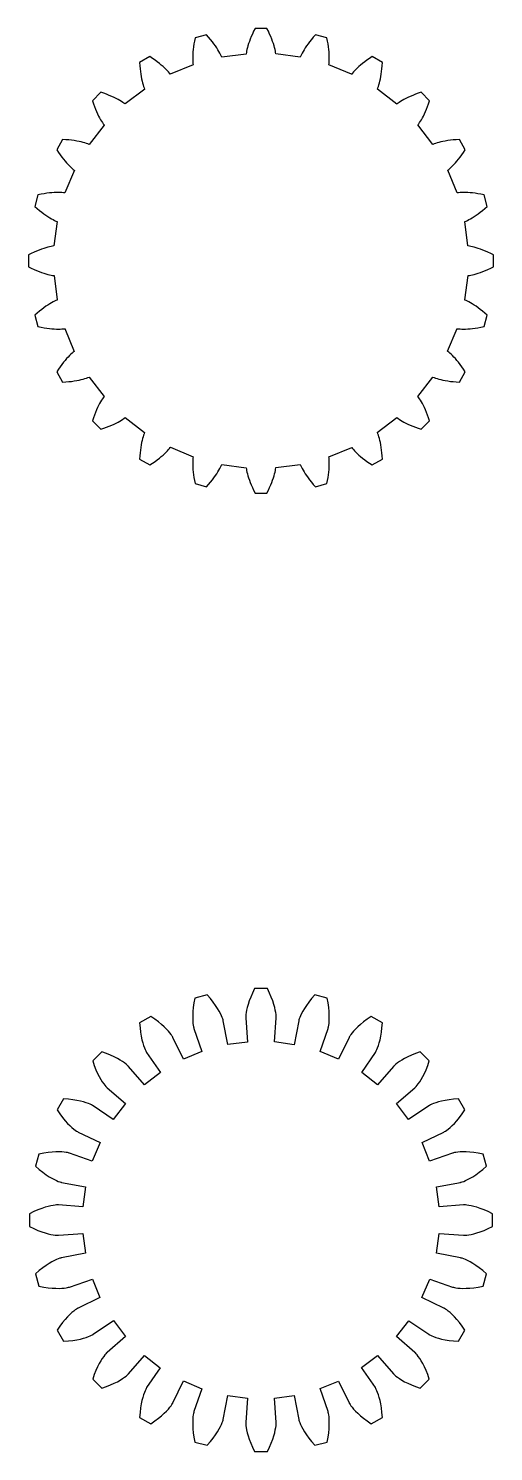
# Model space of a CAD drawing. Header units: metres. Extents: x -24 to 324, y -24 to 424.
# Drawn here: x 75.8 to 124.2, y 275.9 to 424.2 of the extents above; entities that cross this region are included whole.
import ezdxf

# ---------------------------------------------------------------- set-up
doc = ezdxf.new("R2010")
doc.units = ezdxf.units.M

msp = doc.modelspace()

# ---------------------------------------------------------------- linework, layer by layer
for p, q in [((93.068, 422.909), (93.012, 422.601)), ((93.1365, 423.233), (93.068, 422.909)), ((94.3276, 423.552), (93.1365, 423.233)), ((94.5487, 423.306), (94.3276, 423.552)), ((94.7514, 423.067), (94.5487, 423.306)), ((94.9363, 422.836), (94.7514, 423.067)), ((95.104, 422.613), (94.9363, 422.836)), ((98.7856, 422.865), (98.7074, 422.634)), ((98.8765, 423.11), (98.7856, 422.865)), ((98.9809, 423.368), (98.8765, 423.11)), ((99.0996, 423.639), (98.9809, 423.368)), ((99.2335, 423.923), (99.0996, 423.639)), ((99.3835, 424.218), (99.2335, 423.923)), ((100.617, 424.218), (99.3835, 424.218)), ((100.766, 423.923), (100.617, 424.218)), ((100.9, 423.639), (100.766, 423.923)), ((101.019, 423.368), (100.9, 423.639)), ((101.124, 423.11), (101.019, 423.368)), ((101.214, 422.865), (101.124, 423.11)), ((101.293, 422.634), (101.214, 422.865)), ((105.064, 422.836), (104.896, 422.613)), ((105.249, 423.067), (105.064, 422.836)), ((105.451, 423.306), (105.249, 423.067)), ((105.672, 423.552), (105.451, 423.306)), ((106.863, 423.233), (105.672, 423.552)), ((106.932, 422.909), (106.863, 423.233)), ((106.988, 422.601), (106.932, 422.909)), ((92.8932, 421.529), (92.885, 421.302)), ((92.9091, 421.772), (92.8932, 421.529)), ((92.9335, 422.032), (92.9091, 421.772)), ((92.9675, 422.308), (92.9335, 422.032)), ((93.012, 422.601), (92.9675, 422.308)), ((95.2551, 422.4), (95.104, 422.613)), ((95.3904, 422.198), (95.2551, 422.4)), ((95.5105, 422.006), (95.3904, 422.198)), ((95.6163, 421.826), (95.5105, 422.006)), ((95.7084, 421.658), (95.6163, 421.826)), ((95.7878, 421.503), (95.7084, 421.658)), ((95.8552, 421.362), (95.7878, 421.503)), ((95.9114, 421.235), (95.8552, 421.362)), ((98.4543, 421.555), (95.9116, 421.234)), ((98.4747, 421.707), (98.4533, 421.57)), ((98.4533, 421.57), (98.4543, 421.555)), ((98.5032, 421.861), (98.4747, 421.707)), ((98.5398, 422.031), (98.5032, 421.861)), ((98.5854, 422.217), (98.5398, 422.031)), ((98.641, 422.418), (98.5854, 422.217)), ((98.7074, 422.634), (98.641, 422.418)), ((101.359, 422.418), (101.293, 422.634)), ((101.415, 422.217), (101.359, 422.418)), ((101.46, 422.031), (101.415, 422.217)), ((101.497, 421.861), (101.46, 422.031)), ((101.525, 421.707), (101.497, 421.861)), ((101.547, 421.57), (101.525, 421.707)), ((101.547, 421.569), (101.547, 421.57)), ((104.086, 421.22), (101.547, 421.569)), ((104.145, 421.362), (104.089, 421.235)), ((104.212, 421.503), (104.145, 421.362)), ((104.292, 421.658), (104.212, 421.503)), ((104.384, 421.826), (104.292, 421.658)), ((104.489, 422.006), (104.384, 421.826)), ((104.61, 422.198), (104.489, 422.006)), ((104.745, 422.4), (104.61, 422.198)), ((104.896, 422.613), (104.745, 422.4)), ((107.033, 422.308), (106.988, 422.601)), ((107.067, 422.032), (107.033, 422.308)), ((107.091, 421.772), (107.067, 422.032)), ((107.107, 421.529), (107.091, 421.772)), ((107.115, 421.302), (107.107, 421.529)), ((88.4252, 421.281), (87.3573, 420.665)), ((87.3573, 420.665), (87.3749, 420.334)), ((87.3749, 420.334), (87.4006, 420.022)), ((87.4006, 420.022), (87.4333, 419.728)), ((88.7025, 421.101), (88.4252, 421.281)), ((88.9601, 420.922), (88.7025, 421.101)), ((89.1985, 420.747), (88.9601, 420.922)), ((89.4181, 420.576), (89.1985, 420.747)), ((89.6191, 420.409), (89.4181, 420.576)), ((89.8023, 420.248), (89.6191, 420.409)), ((89.9679, 420.094), (89.8023, 420.248)), ((90.1167, 419.948), (89.9679, 420.094)), ((90.2491, 419.809), (90.1167, 419.948)), ((92.9283, 420.42), (90.5551, 419.452)), ((92.885, 421.302), (92.8835, 421.094)), ((92.8835, 421.094), (92.8875, 420.902)), ((92.8875, 420.902), (92.8962, 420.729)), ((92.8962, 420.729), (92.9085, 420.573)), ((92.9085, 420.573), (92.9234, 420.434)), ((92.9234, 420.434), (92.9283, 420.42)), ((95.9116, 421.234), (95.9114, 421.235)), ((104.089, 421.235), (104.086, 421.22)), ((109.439, 419.44), (107.076, 420.434)), ((107.076, 420.434), (107.077, 420.434)), ((107.077, 420.434), (107.092, 420.573)), ((107.092, 420.573), (107.104, 420.729)), ((107.104, 420.729), (107.112, 420.902)), ((107.112, 420.902), (107.117, 421.094)), ((107.117, 421.094), (107.115, 421.302)), ((109.883, 419.948), (109.751, 419.809)), ((110.032, 420.094), (109.883, 419.948)), ((110.198, 420.248), (110.032, 420.094)), ((110.381, 420.409), (110.198, 420.248)), ((110.582, 420.576), (110.381, 420.409)), ((110.801, 420.747), (110.582, 420.576)), ((111.04, 420.922), (110.801, 420.747)), ((111.298, 421.101), (111.04, 420.922)), ((111.575, 421.281), (111.298, 421.101)), ((112.643, 420.665), (111.575, 421.281)), ((112.567, 419.728), (112.599, 420.022)), ((112.599, 420.022), (112.625, 420.334)), ((112.625, 420.334), (112.643, 420.665)), ((87.4333, 419.728), (87.472, 419.452)), ((87.472, 419.452), (87.5157, 419.195)), ((87.5157, 419.195), (87.5634, 418.956)), ((87.5634, 418.956), (87.614, 418.735)), ((87.614, 418.735), (87.6665, 418.533)), ((87.6665, 418.533), (87.7199, 418.349)), ((87.7199, 418.349), (87.7733, 418.184)), ((90.3658, 419.68), (90.2491, 419.809)), ((90.4675, 419.561), (90.3658, 419.68)), ((90.5547, 419.453), (90.4675, 419.561)), ((90.5551, 419.452), (90.5547, 419.453)), ((109.445, 419.453), (109.439, 419.44)), ((109.533, 419.561), (109.445, 419.453)), ((109.634, 419.68), (109.533, 419.561)), ((109.751, 419.809), (109.634, 419.68)), ((112.227, 418.184), (112.28, 418.349)), ((112.28, 418.349), (112.333, 418.533)), ((112.333, 418.533), (112.386, 418.735)), ((112.386, 418.735), (112.437, 418.956)), ((112.437, 418.956), (112.484, 419.195)), ((112.484, 419.195), (112.528, 419.452)), ((112.528, 419.452), (112.567, 419.728)), ((83.3116, 417.56), (82.4397, 416.688)), ((83.6261, 417.458), (83.3116, 417.56)), ((83.9212, 417.352), (83.6261, 417.458)), ((84.1969, 417.244), (83.9212, 417.352)), ((84.4533, 417.136), (84.1969, 417.244)), ((84.6906, 417.027), (84.4533, 417.136)), ((84.9091, 416.919), (84.6906, 417.027)), ((85.109, 416.813), (84.9091, 416.919)), ((87.8841, 417.894), (85.8422, 416.345)), ((87.7733, 418.184), (87.8255, 418.036)), ((87.8255, 418.036), (87.8757, 417.906)), ((87.8757, 417.906), (87.8841, 417.894)), ((112.124, 417.906), (112.174, 418.036)), ((114.148, 416.334), (112.124, 417.906)), ((112.124, 417.906), (112.124, 417.906)), ((112.174, 418.036), (112.227, 418.184)), ((115.091, 416.919), (114.891, 416.813)), ((115.309, 417.027), (115.091, 416.919)), ((115.547, 417.136), (115.309, 417.027)), ((115.803, 417.244), (115.547, 417.136)), ((116.079, 417.352), (115.803, 417.244)), ((116.374, 417.458), (116.079, 417.352)), ((116.688, 417.56), (116.374, 417.458)), ((117.56, 416.688), (116.688, 417.56)), ((82.4397, 416.688), (82.5422, 416.374)), ((82.5422, 416.374), (82.6478, 416.079)), ((82.6478, 416.079), (82.7556, 415.803)), ((82.7556, 415.803), (82.8644, 415.547)), ((82.8644, 415.547), (82.9732, 415.309)), ((85.2906, 416.71), (85.109, 416.813)), ((85.4543, 416.611), (85.2906, 416.71)), ((85.6004, 416.516), (85.4543, 416.611)), ((85.7294, 416.428), (85.6004, 416.516)), ((85.8417, 416.346), (85.7294, 416.428)), ((85.8422, 416.345), (85.8417, 416.346)), ((114.158, 416.346), (114.148, 416.334)), ((114.271, 416.428), (114.158, 416.346)), ((114.4, 416.516), (114.271, 416.428)), ((114.546, 416.611), (114.4, 416.516)), ((114.709, 416.71), (114.546, 416.611)), ((114.891, 416.813), (114.709, 416.71)), ((117.027, 415.309), (117.136, 415.547)), ((117.136, 415.547), (117.244, 415.803)), ((117.244, 415.803), (117.352, 416.079)), ((117.352, 416.079), (117.458, 416.374)), ((117.458, 416.374), (117.56, 416.688)), ((83.6657, 414.148), (82.0942, 412.124)), ((82.9732, 415.309), (83.0811, 415.091)), ((83.0811, 415.091), (83.187, 414.891)), ((83.187, 414.891), (83.2901, 414.709)), ((83.2901, 414.709), (83.3892, 414.546)), ((83.3892, 414.546), (83.4836, 414.4)), ((83.4836, 414.4), (83.5723, 414.271)), ((83.5723, 414.271), (83.6543, 414.158)), ((83.6543, 414.158), (83.6657, 414.148)), ((117.894, 412.116), (116.345, 414.158)), ((116.345, 414.158), (116.346, 414.158)), ((116.346, 414.158), (116.428, 414.271)), ((116.428, 414.271), (116.516, 414.4)), ((116.516, 414.4), (116.611, 414.546)), ((116.611, 414.546), (116.71, 414.709)), ((116.71, 414.709), (116.813, 414.891)), ((116.813, 414.891), (116.919, 415.091)), ((116.919, 415.091), (117.027, 415.309)), ((79.3353, 412.643), (78.7187, 411.575)), ((79.6656, 412.625), (79.3353, 412.643)), ((79.978, 412.599), (79.6656, 412.625)), ((80.2722, 412.567), (79.978, 412.599)), ((80.548, 412.528), (80.2722, 412.567)), ((80.8054, 412.484), (80.548, 412.528)), ((81.0444, 412.437), (80.8054, 412.484)), ((81.2649, 412.386), (81.0444, 412.437)), ((118.956, 412.437), (118.735, 412.386)), ((119.195, 412.484), (118.956, 412.437)), ((119.452, 412.528), (119.195, 412.484)), ((119.728, 412.567), (119.452, 412.528)), ((120.022, 412.599), (119.728, 412.567)), ((120.334, 412.625), (120.022, 412.599)), ((120.665, 412.643), (120.334, 412.625)), ((121.281, 411.575), (120.665, 412.643)), ((78.7187, 411.575), (78.8992, 411.298)), ((78.8992, 411.298), (79.0776, 411.04)), ((79.0776, 411.04), (79.253, 410.801)), ((81.467, 412.333), (81.2649, 412.386)), ((81.6507, 412.28), (81.467, 412.333)), ((81.8163, 412.227), (81.6507, 412.28)), ((81.9639, 412.174), (81.8163, 412.227)), ((82.0936, 412.124), (81.9639, 412.174)), ((82.0942, 412.124), (82.0936, 412.124)), ((117.906, 412.124), (117.894, 412.116)), ((118.036, 412.174), (117.906, 412.124)), ((118.184, 412.227), (118.036, 412.174)), ((118.349, 412.28), (118.184, 412.227)), ((118.533, 412.333), (118.349, 412.28)), ((118.735, 412.386), (118.533, 412.333)), ((120.747, 410.801), (120.922, 411.04)), ((120.922, 411.04), (121.101, 411.298)), ((121.101, 411.298), (121.281, 411.575)), ((79.253, 410.801), (79.4245, 410.582)), ((79.4245, 410.582), (79.591, 410.381)), ((80.5604, 409.439), (79.5665, 407.076)), ((79.591, 410.381), (79.7518, 410.198)), ((79.7518, 410.198), (79.9059, 410.032)), ((79.9059, 410.032), (80.0524, 409.883)), ((80.0524, 409.883), (80.1905, 409.751)), ((80.1905, 409.751), (80.3195, 409.634)), ((80.3195, 409.634), (80.4385, 409.533)), ((80.4385, 409.533), (80.5468, 409.445)), ((80.5468, 409.445), (80.5604, 409.439)), ((120.42, 407.072), (119.452, 409.445)), ((119.452, 409.445), (119.453, 409.445)), ((119.453, 409.445), (119.561, 409.533)), ((119.561, 409.533), (119.68, 409.634)), ((119.68, 409.634), (119.809, 409.751)), ((119.809, 409.751), (119.948, 409.883)), ((119.948, 409.883), (120.094, 410.032)), ((120.094, 410.032), (120.248, 410.198)), ((120.248, 410.198), (120.409, 410.381)), ((120.409, 410.381), (120.576, 410.582)), ((120.576, 410.582), (120.747, 410.801)), ((76.7672, 406.863), (76.4481, 405.672)), ((77.0909, 406.932), (76.7672, 406.863)), ((77.3993, 406.988), (77.0909, 406.932)), ((77.6919, 407.033), (77.3993, 406.988)), ((77.9683, 407.067), (77.6919, 407.033)), ((78.2283, 407.091), (77.9683, 407.067)), ((78.4715, 407.107), (78.2283, 407.091)), ((78.6975, 407.115), (78.4715, 407.107)), ((78.9063, 407.117), (78.6975, 407.115)), ((79.0977, 407.112), (78.9063, 407.117)), ((79.2714, 407.104), (79.0977, 407.112)), ((79.4274, 407.092), (79.2714, 407.104)), ((79.5657, 407.077), (79.4274, 407.092)), ((79.5665, 407.076), (79.5657, 407.077)), ((120.434, 407.077), (120.42, 407.072)), ((120.573, 407.092), (120.434, 407.077)), ((120.729, 407.104), (120.573, 407.092)), ((120.902, 407.112), (120.729, 407.104)), ((121.094, 407.117), (120.902, 407.112)), ((121.302, 407.115), (121.094, 407.117)), ((121.529, 407.107), (121.302, 407.115)), ((121.772, 407.091), (121.529, 407.107)), ((122.032, 407.067), (121.772, 407.091)), ((122.308, 407.033), (122.032, 407.067)), ((122.601, 406.988), (122.308, 407.033)), ((122.909, 406.932), (122.601, 406.988)), ((123.233, 406.863), (122.909, 406.932)), ((123.552, 405.672), (123.233, 406.863)), ((76.4481, 405.672), (76.6942, 405.451)), ((76.6942, 405.451), (76.9332, 405.249)), ((76.9332, 405.249), (77.1643, 405.064)), ((77.1643, 405.064), (77.3867, 404.896)), ((122.613, 404.896), (122.836, 405.064)), ((122.836, 405.064), (123.067, 405.249)), ((123.067, 405.249), (123.306, 405.451)), ((123.306, 405.451), (123.552, 405.672)), ((77.3867, 404.896), (77.5997, 404.745)), ((77.5997, 404.745), (77.8024, 404.61)), ((77.8024, 404.61), (77.994, 404.49)), ((77.994, 404.49), (78.1741, 404.384)), ((78.1741, 404.384), (78.3418, 404.292)), ((78.3418, 404.292), (78.4966, 404.212)), ((78.7798, 404.086), (78.4312, 401.547)), ((78.4966, 404.212), (78.6379, 404.145)), ((78.6379, 404.145), (78.765, 404.089)), ((78.765, 404.089), (78.7798, 404.086)), ((121.234, 404.088), (121.235, 404.089)), ((121.555, 401.546), (121.234, 404.088)), ((121.235, 404.089), (121.362, 404.145)), ((121.362, 404.145), (121.503, 404.212)), ((121.503, 404.212), (121.658, 404.292)), ((121.658, 404.292), (121.826, 404.384)), ((121.826, 404.384), (122.006, 404.49)), ((122.006, 404.49), (122.198, 404.61)), ((122.198, 404.61), (122.4, 404.745)), ((122.4, 404.745), (122.613, 404.896)), ((76.0774, 400.766), (75.7825, 400.617)), ((75.7825, 400.617), (75.7825, 399.383)), ((76.3607, 400.9), (76.0774, 400.766)), ((76.6318, 401.019), (76.3607, 400.9)), ((76.8901, 401.124), (76.6318, 401.019)), ((77.1349, 401.214), (76.8901, 401.124)), ((77.3656, 401.293), (77.1349, 401.214)), ((77.5819, 401.359), (77.3656, 401.293)), ((77.7832, 401.415), (77.5819, 401.359)), ((77.969, 401.46), (77.7832, 401.415)), ((78.1391, 401.497), (77.969, 401.46)), ((78.293, 401.525), (78.1391, 401.497)), ((78.4304, 401.547), (78.293, 401.525)), ((78.4312, 401.547), (78.4304, 401.547)), ((121.57, 401.547), (121.555, 401.546)), ((121.707, 401.525), (121.57, 401.547)), ((121.861, 401.497), (121.707, 401.525)), ((122.031, 401.46), (121.861, 401.497)), ((122.217, 401.415), (122.031, 401.46)), ((122.418, 401.359), (122.217, 401.415)), ((122.634, 401.293), (122.418, 401.359)), ((122.865, 401.214), (122.634, 401.293)), ((123.11, 401.124), (122.865, 401.214)), ((123.368, 401.019), (123.11, 401.124)), ((123.639, 400.9), (123.368, 401.019)), ((123.923, 400.766), (123.639, 400.9)), ((124.218, 400.617), (123.923, 400.766)), ((124.218, 399.383), (124.218, 400.617)), ((75.7825, 399.383), (76.0774, 399.234)), ((76.0774, 399.234), (76.3607, 399.1)), ((76.3607, 399.1), (76.6318, 398.981)), ((123.368, 398.981), (123.639, 399.1)), ((123.639, 399.1), (123.923, 399.234)), ((123.923, 399.234), (124.218, 399.383)), ((76.6318, 398.981), (76.8901, 398.876)), ((76.8901, 398.876), (77.1349, 398.786)), ((77.1349, 398.786), (77.3656, 398.707)), ((77.3656, 398.707), (77.5819, 398.641)), ((77.5819, 398.641), (77.7832, 398.585)), ((77.7832, 398.585), (77.969, 398.54)), ((77.969, 398.54), (78.1391, 398.503)), ((78.1391, 398.503), (78.293, 398.475)), ((78.293, 398.475), (78.4304, 398.453)), ((78.4304, 398.453), (78.4454, 398.454)), ((78.4454, 398.454), (78.7658, 395.912)), ((121.22, 395.914), (121.569, 398.453)), ((121.569, 398.453), (121.57, 398.453)), ((121.57, 398.453), (121.707, 398.475)), ((121.707, 398.475), (121.861, 398.503)), ((121.861, 398.503), (122.031, 398.54)), ((122.031, 398.54), (122.217, 398.585)), ((122.217, 398.585), (122.418, 398.641)), ((122.418, 398.641), (122.634, 398.707)), ((122.634, 398.707), (122.865, 398.786)), ((122.865, 398.786), (123.11, 398.876)), ((123.11, 398.876), (123.368, 398.981)), ((76.9332, 394.751), (76.6942, 394.549)), ((77.1643, 394.936), (76.9332, 394.751)), ((77.3867, 395.104), (77.1643, 394.936)), ((77.5997, 395.255), (77.3867, 395.104)), ((77.8024, 395.39), (77.5997, 395.255)), ((77.994, 395.51), (77.8024, 395.39)), ((78.1741, 395.616), (77.994, 395.51)), ((78.3418, 395.708), (78.1741, 395.616)), ((78.4966, 395.788), (78.3418, 395.708)), ((78.6379, 395.855), (78.4966, 395.788)), ((78.765, 395.911), (78.6379, 395.855)), ((78.7658, 395.912), (78.765, 395.911)), ((121.235, 395.911), (121.22, 395.914)), ((121.362, 395.855), (121.235, 395.911)), ((121.503, 395.788), (121.362, 395.855)), ((121.658, 395.708), (121.503, 395.788)), ((121.826, 395.616), (121.658, 395.708)), ((122.006, 395.51), (121.826, 395.616)), ((122.198, 395.39), (122.006, 395.51)), ((122.4, 395.255), (122.198, 395.39)), ((122.613, 395.104), (122.4, 395.255)), ((122.836, 394.936), (122.613, 395.104)), ((123.067, 394.751), (122.836, 394.936)), ((123.306, 394.549), (123.067, 394.751)), ((76.6942, 394.549), (76.4481, 394.328)), ((76.4481, 394.328), (76.7672, 393.137)), ((76.7672, 393.137), (77.0909, 393.068)), ((122.909, 393.068), (123.233, 393.137)), ((123.233, 393.137), (123.552, 394.328)), ((123.552, 394.328), (123.306, 394.549)), ((77.0909, 393.068), (77.3993, 393.012)), ((77.3993, 393.012), (77.6919, 392.967)), ((77.6919, 392.967), (77.9683, 392.933)), ((77.9683, 392.933), (78.2283, 392.909)), ((78.2283, 392.909), (78.4715, 392.893)), ((78.4715, 392.893), (78.6975, 392.885)), ((78.6975, 392.885), (78.9063, 392.883)), ((78.9063, 392.883), (79.0977, 392.888)), ((79.0977, 392.888), (79.2714, 392.896)), ((79.2714, 392.896), (79.4274, 392.908)), ((79.4274, 392.908), (79.5657, 392.923)), ((79.5657, 392.923), (79.5799, 392.928)), ((79.5799, 392.928), (80.5475, 390.555)), ((119.44, 390.561), (120.434, 392.924)), ((120.434, 392.924), (120.434, 392.923)), ((120.434, 392.923), (120.573, 392.908)), ((120.573, 392.908), (120.729, 392.896)), ((120.729, 392.896), (120.902, 392.888)), ((120.902, 392.888), (121.094, 392.883)), ((121.094, 392.883), (121.302, 392.885)), ((121.302, 392.885), (121.529, 392.893)), ((121.529, 392.893), (121.772, 392.909)), ((121.772, 392.909), (122.032, 392.933)), ((122.032, 392.933), (122.308, 392.967)), ((122.308, 392.967), (122.601, 393.012)), ((122.601, 393.012), (122.909, 393.068)), ((80.1905, 390.249), (80.0524, 390.117)), ((80.3195, 390.366), (80.1905, 390.249)), ((80.4385, 390.467), (80.3195, 390.366)), ((80.5468, 390.555), (80.4385, 390.467)), ((80.5475, 390.555), (80.5468, 390.555)), ((119.453, 390.555), (119.44, 390.561)), ((119.561, 390.467), (119.453, 390.555)), ((119.68, 390.366), (119.561, 390.467)), ((119.809, 390.249), (119.68, 390.366)), ((119.948, 390.117), (119.809, 390.249)), ((78.8992, 388.702), (78.7187, 388.425)), ((79.0776, 388.96), (78.8992, 388.702)), ((79.253, 389.199), (79.0776, 388.96)), ((79.4245, 389.418), (79.253, 389.199)), ((79.591, 389.619), (79.4245, 389.418)), ((79.7518, 389.802), (79.591, 389.619)), ((79.9059, 389.968), (79.7518, 389.802)), ((80.0524, 390.117), (79.9059, 389.968)), ((120.094, 389.968), (119.948, 390.117)), ((120.248, 389.802), (120.094, 389.968)), ((120.409, 389.619), (120.248, 389.802)), ((120.576, 389.418), (120.409, 389.619)), ((120.747, 389.199), (120.576, 389.418)), ((120.922, 388.96), (120.747, 389.199)), ((121.101, 388.702), (120.922, 388.96)), ((121.281, 388.425), (121.101, 388.702)), ((78.7187, 388.425), (79.3353, 387.357)), ((79.3353, 387.357), (79.6656, 387.375)), ((79.6656, 387.375), (79.978, 387.401)), ((79.978, 387.401), (80.2722, 387.433)), ((80.2722, 387.433), (80.548, 387.472)), ((80.548, 387.472), (80.8054, 387.516)), ((80.8054, 387.516), (81.0444, 387.563)), ((81.0444, 387.563), (81.2649, 387.614)), ((81.2649, 387.614), (81.467, 387.667)), ((81.467, 387.667), (81.6507, 387.72)), ((81.6507, 387.72), (81.8163, 387.773)), ((81.8163, 387.773), (81.9639, 387.826)), ((81.9639, 387.826), (82.0936, 387.876)), ((82.0936, 387.876), (82.106, 387.884)), ((82.106, 387.884), (83.6549, 385.842)), ((116.334, 385.852), (117.906, 387.876)), ((117.906, 387.876), (117.906, 387.876)), ((117.906, 387.876), (118.036, 387.826)), ((118.036, 387.826), (118.184, 387.773)), ((118.184, 387.773), (118.349, 387.72)), ((118.349, 387.72), (118.533, 387.667)), ((118.533, 387.667), (118.735, 387.614)), ((118.735, 387.614), (118.956, 387.563)), ((118.956, 387.563), (119.195, 387.516)), ((119.195, 387.516), (119.452, 387.472)), ((119.452, 387.472), (119.728, 387.433)), ((119.728, 387.433), (120.022, 387.401)), ((120.022, 387.401), (120.334, 387.375)), ((120.334, 387.375), (120.665, 387.357)), ((120.665, 387.357), (121.281, 388.425)), ((83.5723, 385.729), (83.4836, 385.6)), ((83.6543, 385.842), (83.5723, 385.729)), ((83.6549, 385.842), (83.6543, 385.842)), ((116.346, 385.842), (116.334, 385.852)), ((116.428, 385.729), (116.346, 385.842)), ((116.516, 385.6), (116.428, 385.729)), ((82.8644, 384.453), (82.7556, 384.197)), ((82.9732, 384.691), (82.8644, 384.453)), ((83.0811, 384.909), (82.9732, 384.691)), ((83.187, 385.109), (83.0811, 384.909)), ((83.2901, 385.291), (83.187, 385.109)), ((83.3892, 385.454), (83.2901, 385.291)), ((83.4836, 385.6), (83.3892, 385.454)), ((116.611, 385.454), (116.516, 385.6)), ((116.71, 385.291), (116.611, 385.454)), ((116.813, 385.109), (116.71, 385.291)), ((116.919, 384.909), (116.813, 385.109)), ((117.027, 384.691), (116.919, 384.909)), ((117.136, 384.453), (117.027, 384.691)), ((117.244, 384.197), (117.136, 384.453)), ((82.5422, 383.626), (82.4397, 383.312)), ((82.4397, 383.312), (83.3116, 382.44)), ((82.6478, 383.921), (82.5422, 383.626)), ((82.7556, 384.197), (82.6478, 383.921)), ((83.9212, 382.648), (84.1969, 382.756)), ((84.1969, 382.756), (84.4533, 382.864)), ((84.4533, 382.864), (84.6906, 382.973)), ((84.6906, 382.973), (84.9091, 383.081)), ((84.9091, 383.081), (85.109, 383.187)), ((85.109, 383.187), (85.2906, 383.29)), ((85.2906, 383.29), (85.4543, 383.389)), ((85.4543, 383.389), (85.6004, 383.484)), ((85.6004, 383.484), (85.7294, 383.572)), ((85.7294, 383.572), (85.8417, 383.654)), ((85.8417, 383.654), (85.8516, 383.666)), ((85.8516, 383.666), (87.8761, 382.094)), ((112.116, 382.106), (114.158, 383.655)), ((114.158, 383.655), (114.158, 383.654)), ((114.158, 383.654), (114.271, 383.572)), ((114.271, 383.572), (114.4, 383.484)), ((114.4, 383.484), (114.546, 383.389)), ((114.546, 383.389), (114.709, 383.29)), ((114.709, 383.29), (114.891, 383.187)), ((114.891, 383.187), (115.091, 383.081)), ((115.091, 383.081), (115.309, 382.973)), ((115.309, 382.973), (115.547, 382.864)), ((115.547, 382.864), (115.803, 382.756)), ((115.803, 382.756), (116.079, 382.648)), ((116.688, 382.44), (117.56, 383.312)), ((117.352, 383.921), (117.244, 384.197)), ((117.458, 383.626), (117.352, 383.921)), ((117.56, 383.312), (117.458, 383.626)), ((83.3116, 382.44), (83.6261, 382.542)), ((83.6261, 382.542), (83.9212, 382.648)), ((87.614, 381.265), (87.5634, 381.044)), ((87.6665, 381.467), (87.614, 381.265)), ((87.7199, 381.651), (87.6665, 381.467)), ((87.7733, 381.816), (87.7199, 381.651)), ((87.8255, 381.964), (87.7733, 381.816)), ((87.8757, 382.094), (87.8255, 381.964)), ((87.8761, 382.094), (87.8757, 382.094)), ((112.124, 382.094), (112.116, 382.106)), ((112.174, 381.964), (112.124, 382.094)), ((112.227, 381.816), (112.174, 381.964)), ((112.28, 381.651), (112.227, 381.816)), ((112.333, 381.467), (112.28, 381.651)), ((112.386, 381.265), (112.333, 381.467)), ((112.437, 381.044), (112.386, 381.265)), ((116.079, 382.648), (116.374, 382.542)), ((116.374, 382.542), (116.688, 382.44)), ((87.4006, 379.978), (87.3749, 379.666)), ((87.4333, 380.272), (87.4006, 379.978)), ((87.472, 380.548), (87.4333, 380.272)), ((87.5157, 380.805), (87.472, 380.548)), ((87.5634, 381.044), (87.5157, 380.805)), ((89.8023, 379.752), (89.9679, 379.906)), ((89.9679, 379.906), (90.1167, 380.052)), ((90.1167, 380.052), (90.2491, 380.191)), ((90.2491, 380.191), (90.3658, 380.32)), ((90.3658, 380.32), (90.4675, 380.439)), ((90.4675, 380.439), (90.5547, 380.547)), ((90.5547, 380.547), (90.5613, 380.56)), ((90.5613, 380.56), (92.9236, 379.566)), ((107.072, 379.58), (109.445, 380.548)), ((109.445, 380.548), (109.445, 380.547)), ((109.445, 380.547), (109.533, 380.439)), ((109.533, 380.439), (109.634, 380.32)), ((109.634, 380.32), (109.751, 380.191)), ((109.751, 380.191), (109.883, 380.052)), ((109.883, 380.052), (110.032, 379.906)), ((110.032, 379.906), (110.198, 379.752)), ((112.484, 380.805), (112.437, 381.044)), ((112.528, 380.548), (112.484, 380.805)), ((112.567, 380.272), (112.528, 380.548)), ((112.599, 379.978), (112.567, 380.272)), ((112.625, 379.666), (112.599, 379.978)), ((87.3749, 379.666), (87.3573, 379.335)), ((87.3573, 379.335), (88.4252, 378.719)), ((88.4252, 378.719), (88.7025, 378.899)), ((88.7025, 378.899), (88.9601, 379.078)), ((88.9601, 379.078), (89.1985, 379.253)), ((89.1985, 379.253), (89.4181, 379.424)), ((89.4181, 379.424), (89.6191, 379.591)), ((89.6191, 379.591), (89.8023, 379.752)), ((92.8875, 379.098), (92.8835, 378.906)), ((92.8835, 378.906), (92.885, 378.698)), ((92.885, 378.698), (92.8932, 378.471)), ((92.8962, 379.271), (92.8875, 379.098)), ((92.8932, 378.471), (92.9091, 378.228)), ((92.9085, 379.427), (92.8962, 379.271)), ((92.9234, 379.566), (92.9085, 379.427)), ((92.9236, 379.566), (92.9234, 379.566)), ((95.6163, 378.174), (95.7084, 378.342)), ((95.7084, 378.342), (95.7878, 378.497)), ((95.7878, 378.497), (95.8552, 378.638)), ((95.8552, 378.638), (95.9114, 378.765)), ((95.9114, 378.765), (95.9143, 378.78)), ((95.9143, 378.78), (98.4533, 378.431)), ((98.4533, 378.431), (98.4533, 378.43)), ((98.4533, 378.43), (98.4747, 378.293)), ((98.4747, 378.293), (98.5032, 378.139)), ((101.497, 378.139), (101.525, 378.293)), ((101.525, 378.293), (101.547, 378.43)), ((101.546, 378.445), (104.088, 378.766)), ((101.547, 378.43), (101.546, 378.445)), ((104.088, 378.766), (104.089, 378.765)), ((104.089, 378.765), (104.145, 378.638)), ((104.145, 378.638), (104.212, 378.497)), ((104.212, 378.497), (104.292, 378.342)), ((104.292, 378.342), (104.384, 378.174)), ((107.077, 379.566), (107.072, 379.58)), ((107.092, 379.427), (107.077, 379.566)), ((107.091, 378.228), (107.107, 378.471)), ((107.104, 379.271), (107.092, 379.427)), ((107.112, 379.098), (107.104, 379.271)), ((107.107, 378.471), (107.115, 378.698)), ((107.117, 378.906), (107.112, 379.098)), ((107.115, 378.698), (107.117, 378.906)), ((110.198, 379.752), (110.381, 379.591)), ((110.381, 379.591), (110.582, 379.424)), ((110.582, 379.424), (110.801, 379.253)), ((110.801, 379.253), (111.04, 379.078)), ((111.04, 379.078), (111.298, 378.899)), ((111.298, 378.899), (111.575, 378.719)), ((111.575, 378.719), (112.643, 379.335)), ((112.643, 379.335), (112.625, 379.666)), ((92.9091, 378.228), (92.9335, 377.968)), ((92.9335, 377.968), (92.9675, 377.692)), ((92.9675, 377.692), (93.012, 377.399)), ((93.012, 377.399), (93.068, 377.091)), ((93.068, 377.091), (93.1365, 376.767)), ((94.5487, 376.694), (94.7514, 376.933)), ((94.7514, 376.933), (94.9363, 377.164)), ((94.9363, 377.164), (95.104, 377.387)), ((95.104, 377.387), (95.2551, 377.6)), ((95.2551, 377.6), (95.3904, 377.802)), ((95.3904, 377.802), (95.5105, 377.994)), ((95.5105, 377.994), (95.6163, 378.174)), ((98.5032, 378.139), (98.5398, 377.969)), ((98.5398, 377.969), (98.5854, 377.783)), ((98.5854, 377.783), (98.641, 377.582)), ((98.641, 377.582), (98.7074, 377.366)), ((98.7074, 377.366), (98.7856, 377.135)), ((98.7856, 377.135), (98.8765, 376.89)), ((98.8765, 376.89), (98.9809, 376.632)), ((101.019, 376.632), (101.124, 376.89)), ((101.124, 376.89), (101.214, 377.135)), ((101.214, 377.135), (101.293, 377.366)), ((101.293, 377.366), (101.359, 377.582)), ((101.359, 377.582), (101.415, 377.783)), ((101.415, 377.783), (101.46, 377.969)), ((101.46, 377.969), (101.497, 378.139)), ((104.384, 378.174), (104.489, 377.994)), ((104.489, 377.994), (104.61, 377.802)), ((104.61, 377.802), (104.745, 377.6)), ((104.745, 377.6), (104.896, 377.387)), ((104.896, 377.387), (105.064, 377.164)), ((105.064, 377.164), (105.249, 376.933)), ((105.249, 376.933), (105.451, 376.694)), ((106.863, 376.767), (106.932, 377.091)), ((106.932, 377.091), (106.988, 377.399)), ((106.988, 377.399), (107.033, 377.692)), ((107.033, 377.692), (107.067, 377.968)), ((107.067, 377.968), (107.091, 378.228)), ((93.1365, 376.767), (94.3276, 376.448)), ((94.3276, 376.448), (94.5487, 376.694)), ((98.9809, 376.632), (99.0996, 376.361)), ((99.0996, 376.361), (99.2335, 376.077)), ((99.2335, 376.077), (99.3835, 375.782)), ((99.3835, 375.782), (100.617, 375.782)), ((100.617, 375.782), (100.766, 376.077)), ((100.766, 376.077), (100.9, 376.361)), ((100.9, 376.361), (101.019, 376.632)), ((105.451, 376.694), (105.672, 376.448)), ((105.672, 376.448), (106.863, 376.767)), ((94.3957, 323.478), (93.1147, 323.134)), ((94.7315, 323.091), (94.3957, 323.478)), ((99.1126, 323.668), (98.9274, 323.239)), ((99.3369, 324.128), (99.1126, 323.668)), ((100.663, 324.128), (99.3369, 324.128)), ((100.887, 323.668), (100.663, 324.128)), ((101.073, 323.239), (100.887, 323.668)), ((105.604, 323.478), (105.269, 323.091)), ((106.885, 323.134), (105.604, 323.478)), ((92.9494, 322.169), (92.9072, 321.748)), ((93.0172, 322.632), (92.9494, 322.169)), ((93.1147, 323.134), (93.0172, 322.632)), ((95.0215, 322.724), (94.7315, 323.091)), ((95.2684, 322.381), (95.0215, 322.724)), ((95.4751, 322.064), (95.2684, 322.381)), ((95.6444, 321.776), (95.4751, 322.064)), ((98.5712, 322.161), (98.5069, 321.879)), ((98.6602, 322.483), (98.5712, 322.161)), ((98.7777, 322.843), (98.6602, 322.483)), ((98.9274, 323.239), (98.7777, 322.843)), ((101.222, 322.843), (101.073, 323.239)), ((101.34, 322.483), (101.222, 322.843)), ((101.429, 322.161), (101.34, 322.483)), ((101.493, 321.879), (101.429, 322.161)), ((104.525, 322.064), (104.356, 321.776)), ((104.732, 322.381), (104.525, 322.064)), ((104.979, 322.724), (104.732, 322.381)), ((105.269, 323.091), (104.979, 322.724)), ((106.983, 322.632), (106.885, 323.134)), ((107.051, 322.169), (106.983, 322.632)), ((107.093, 321.748), (107.051, 322.169)), ((88.5102, 321.227), (87.3617, 320.564)), ((87.3617, 320.564), (87.3976, 320.053)), ((88.9346, 320.941), (88.5102, 321.227)), ((89.3096, 320.661), (88.9346, 320.941)), ((89.6371, 320.394), (89.3096, 320.661)), ((92.8868, 321.37), (92.8841, 321.036)), ((92.8841, 321.036), (92.895, 320.747)), ((92.9072, 321.748), (92.8868, 321.37)), ((92.895, 320.747), (92.9155, 320.503)), ((92.9155, 320.503), (92.9413, 320.304)), ((95.7796, 321.52), (95.6444, 321.776)), ((95.8839, 321.298), (95.7796, 321.52)), ((95.9609, 321.113), (95.8839, 321.298)), ((96.0141, 320.967), (95.9609, 321.113)), ((96.0474, 320.861), (96.0141, 320.967)), ((96.0644, 320.796), (96.0474, 320.861)), ((96.0692, 320.774), (96.0644, 320.796)), ((96.5382, 318.296), (96.0692, 320.774)), ((98.4234, 321.284), (98.4188, 321.173)), ((98.4188, 321.173), (98.419, 321.106)), ((98.419, 321.106), (98.42, 321.084)), ((98.42, 321.084), (98.6094, 318.557)), ((98.4369, 321.439), (98.4234, 321.284)), ((98.4634, 321.638), (98.4369, 321.439)), ((98.5069, 321.879), (98.4634, 321.638)), ((101.391, 318.568), (101.58, 321.084)), ((101.537, 321.638), (101.493, 321.879)), ((101.563, 321.439), (101.537, 321.638)), ((101.577, 321.284), (101.563, 321.439)), ((101.581, 321.173), (101.577, 321.284)), ((101.58, 321.084), (101.581, 321.106)), ((101.581, 321.106), (101.581, 321.173)), ((103.931, 320.774), (103.46, 318.284)), ((103.936, 320.796), (103.931, 320.774)), ((103.953, 320.861), (103.936, 320.796)), ((103.986, 320.967), (103.953, 320.861)), ((104.039, 321.113), (103.986, 320.967)), ((104.116, 321.298), (104.039, 321.113)), ((104.22, 321.52), (104.116, 321.298)), ((104.356, 321.776), (104.22, 321.52)), ((107.059, 320.304), (107.085, 320.503)), ((107.085, 320.503), (107.105, 320.747)), ((107.113, 321.37), (107.093, 321.748)), ((107.105, 320.747), (107.116, 321.036)), ((107.116, 321.036), (107.113, 321.37)), ((110.69, 320.661), (110.363, 320.394)), ((111.065, 320.941), (110.69, 320.661)), ((111.49, 321.227), (111.065, 320.941)), ((112.638, 320.564), (111.49, 321.227)), ((112.602, 320.053), (112.638, 320.564)), ((87.3976, 320.053), (87.4518, 319.589)), ((87.4518, 319.589), (87.5201, 319.171)), ((87.5201, 319.171), (87.5982, 318.801)), ((89.9187, 320.141), (89.6371, 320.394)), ((90.1568, 319.907), (89.9187, 320.141)), ((90.3536, 319.694), (90.1568, 319.907)), ((90.5117, 319.507), (90.3536, 319.694)), ((90.6339, 319.349), (90.5117, 319.507)), ((90.7233, 319.221), (90.6339, 319.349)), ((90.7829, 319.127), (90.7233, 319.221)), ((90.8161, 319.069), (90.7829, 319.127)), ((90.8263, 319.049), (90.8161, 319.069)), ((91.9208, 316.776), (90.8263, 319.049)), ((92.9413, 320.304), (92.9684, 320.151)), ((92.9684, 320.151), (92.9927, 320.042)), ((92.9927, 320.042), (93.0102, 319.978)), ((93.0102, 319.978), (93.0169, 319.957)), ((93.0169, 319.957), (93.8539, 317.565)), ((106.15, 317.576), (106.983, 319.957)), ((106.983, 319.957), (106.99, 319.978)), ((106.99, 319.978), (107.007, 320.042)), ((107.007, 320.042), (107.032, 320.151)), ((107.032, 320.151), (107.059, 320.304)), ((109.174, 319.049), (108.074, 316.766)), ((109.184, 319.069), (109.174, 319.049)), ((109.217, 319.127), (109.184, 319.069)), ((109.277, 319.221), (109.217, 319.127)), ((109.366, 319.349), (109.277, 319.221)), ((109.488, 319.507), (109.366, 319.349)), ((109.646, 319.694), (109.488, 319.507)), ((109.843, 319.907), (109.646, 319.694)), ((110.081, 320.141), (109.843, 319.907)), ((110.363, 320.394), (110.081, 320.141)), ((112.402, 318.801), (112.48, 319.171)), ((112.48, 319.171), (112.548, 319.589)), ((112.548, 319.589), (112.602, 320.053)), ((83.4077, 317.53), (82.4699, 316.592)), ((83.8918, 317.363), (83.4077, 317.53)), ((87.5982, 318.801), (87.682, 318.478)), ((87.682, 318.478), (87.7674, 318.201)), ((87.7674, 318.201), (87.8503, 317.971)), ((87.8503, 317.971), (87.9266, 317.786)), ((87.9266, 317.786), (87.9925, 317.644)), ((87.9925, 317.644), (88.0441, 317.546)), ((88.0441, 317.546), (88.0777, 317.488)), ((88.0777, 317.488), (88.0897, 317.469)), ((88.0897, 317.469), (89.5173, 315.375)), ((93.8539, 317.565), (91.9208, 316.776)), ((98.6094, 318.557), (96.5382, 318.296)), ((103.46, 318.284), (101.391, 318.568)), ((108.074, 316.766), (106.15, 317.576)), ((110.489, 315.385), (111.91, 317.469)), ((111.91, 317.469), (111.922, 317.488)), ((111.922, 317.488), (111.956, 317.546)), ((111.956, 317.546), (112.007, 317.644)), ((112.007, 317.644), (112.073, 317.786)), ((112.073, 317.786), (112.15, 317.971)), ((112.15, 317.971), (112.233, 318.201)), ((112.233, 318.201), (112.318, 318.478)), ((112.318, 318.478), (112.402, 318.801)), ((116.592, 317.53), (116.108, 317.363)), ((117.53, 316.592), (116.592, 317.53)), ((82.4699, 316.592), (82.6369, 316.108)), ((82.6369, 316.108), (82.8094, 315.674)), ((84.3263, 317.191), (83.8918, 317.363)), ((84.7119, 317.017), (84.3263, 317.191)), ((85.0494, 316.845), (84.7119, 317.017)), ((85.34, 316.681), (85.0494, 316.845)), ((85.585, 316.527), (85.34, 316.681)), ((85.7861, 316.387), (85.585, 316.527)), ((85.9453, 316.265), (85.7861, 316.387)), ((86.0646, 316.165), (85.9453, 316.265)), ((86.1465, 316.09), (86.0646, 316.165)), ((86.1936, 316.042), (86.1465, 316.09)), ((86.2086, 316.026), (86.1936, 316.042)), ((87.8541, 314.114), (86.2086, 316.026)), ((113.791, 316.026), (112.138, 314.105)), ((113.806, 316.042), (113.791, 316.026)), ((113.853, 316.09), (113.806, 316.042)), ((113.935, 316.165), (113.853, 316.09)), ((114.055, 316.265), (113.935, 316.165)), ((114.214, 316.387), (114.055, 316.265)), ((114.415, 316.527), (114.214, 316.387)), ((114.66, 316.681), (114.415, 316.527)), ((114.951, 316.845), (114.66, 316.681)), ((115.288, 317.017), (114.951, 316.845)), ((115.674, 317.191), (115.288, 317.017)), ((116.108, 317.363), (115.674, 317.191)), ((117.191, 315.674), (117.363, 316.108)), ((117.363, 316.108), (117.53, 316.592)), ((82.8094, 315.674), (82.9834, 315.288)), ((82.9834, 315.288), (83.1547, 314.951)), ((83.1547, 314.951), (83.3193, 314.66)), ((83.3193, 314.66), (83.4733, 314.415)), ((89.5173, 315.375), (87.8541, 314.114)), ((112.138, 314.105), (110.489, 315.385)), ((116.527, 314.415), (116.681, 314.66)), ((116.681, 314.66), (116.845, 314.951)), ((116.845, 314.951), (117.017, 315.288)), ((117.017, 315.288), (117.191, 315.674)), ((83.4733, 314.415), (83.6131, 314.214)), ((83.6131, 314.214), (83.7348, 314.055)), ((83.7348, 314.055), (83.835, 313.935)), ((83.835, 313.935), (83.9104, 313.853)), ((83.9104, 313.853), (83.9577, 313.806)), ((83.9577, 313.806), (83.9742, 313.791)), ((83.9742, 313.791), (85.895, 312.138)), ((114.114, 312.146), (116.026, 313.791)), ((116.026, 313.791), (116.042, 313.806)), ((116.042, 313.806), (116.09, 313.853)), ((116.09, 313.853), (116.165, 313.935)), ((116.165, 313.935), (116.265, 314.055)), ((116.265, 314.055), (116.387, 314.214)), ((116.387, 314.214), (116.527, 314.415)), ((79.436, 312.638), (78.7729, 311.49)), ((79.9468, 312.602), (79.436, 312.638)), ((80.4111, 312.548), (79.9468, 312.602)), ((80.8286, 312.48), (80.4111, 312.548)), ((81.1989, 312.402), (80.8286, 312.48)), ((81.5222, 312.318), (81.1989, 312.402)), ((81.7987, 312.233), (81.5222, 312.318)), ((82.0292, 312.15), (81.7987, 312.233)), ((82.2144, 312.073), (82.0292, 312.15)), ((82.3556, 312.007), (82.2144, 312.073)), ((82.4543, 311.956), (82.3556, 312.007)), ((82.512, 311.922), (82.4543, 311.956)), ((82.5308, 311.91), (82.512, 311.922)), ((84.615, 310.489), (82.5308, 311.91)), ((85.895, 312.138), (84.615, 310.489)), ((115.375, 310.483), (114.114, 312.146)), ((117.469, 311.91), (115.375, 310.483)), ((117.488, 311.922), (117.469, 311.91)), ((117.546, 311.956), (117.488, 311.922)), ((117.644, 312.007), (117.546, 311.956)), ((117.786, 312.073), (117.644, 312.007)), ((117.971, 312.15), (117.786, 312.073)), ((118.201, 312.233), (117.971, 312.15)), ((118.478, 312.318), (118.201, 312.233)), ((118.801, 312.402), (118.478, 312.318)), ((119.171, 312.48), (118.801, 312.402)), ((119.589, 312.548), (119.171, 312.48)), ((120.053, 312.602), (119.589, 312.548)), ((120.564, 312.638), (120.053, 312.602)), ((121.227, 311.49), (120.564, 312.638)), ((78.7729, 311.49), (79.0594, 311.065)), ((79.0594, 311.065), (79.3385, 310.69)), ((79.3385, 310.69), (79.6064, 310.363)), ((79.6064, 310.363), (79.8592, 310.081)), ((79.8592, 310.081), (80.0934, 309.843)), ((119.907, 309.843), (120.141, 310.081)), ((120.141, 310.081), (120.394, 310.363)), ((120.394, 310.363), (120.661, 310.69)), ((120.661, 310.69), (120.941, 311.065)), ((120.941, 311.065), (121.227, 311.49)), ((80.0934, 309.843), (80.3056, 309.646)), ((80.3056, 309.646), (80.4926, 309.488)), ((80.4926, 309.488), (80.6514, 309.366)), ((80.6514, 309.366), (80.7791, 309.277)), ((80.7791, 309.277), (80.8731, 309.217)), ((80.8731, 309.217), (80.931, 309.184)), ((80.931, 309.184), (80.9508, 309.174)), ((80.9508, 309.174), (83.234, 308.074)), ((116.776, 308.079), (119.049, 309.174)), ((119.049, 309.174), (119.069, 309.184)), ((119.069, 309.184), (119.127, 309.217)), ((119.127, 309.217), (119.221, 309.277)), ((119.221, 309.277), (119.349, 309.366)), ((119.349, 309.366), (119.507, 309.488)), ((119.507, 309.488), (119.694, 309.646)), ((119.694, 309.646), (119.907, 309.843)), ((78.2518, 307.093), (77.8309, 307.051)), ((78.6297, 307.113), (78.2518, 307.093)), ((78.9637, 307.116), (78.6297, 307.113)), ((79.2529, 307.105), (78.9637, 307.116)), ((79.4969, 307.085), (79.2529, 307.105)), ((79.6956, 307.059), (79.4969, 307.085)), ((83.234, 308.074), (82.4244, 306.15)), ((117.565, 306.146), (116.776, 308.079)), ((120.503, 307.085), (120.304, 307.059)), ((120.747, 307.105), (120.503, 307.085)), ((121.036, 307.116), (120.747, 307.105)), ((121.37, 307.113), (121.036, 307.116)), ((121.748, 307.093), (121.37, 307.113)), ((122.169, 307.051), (121.748, 307.093)), ((76.8656, 306.885), (76.5224, 305.604)), ((76.5224, 305.604), (76.909, 305.269)), ((77.3683, 306.983), (76.8656, 306.885)), ((77.8309, 307.051), (77.3683, 306.983)), ((79.8491, 307.032), (79.6956, 307.059)), ((79.9577, 307.007), (79.8491, 307.032)), ((80.0222, 306.99), (79.9577, 307.007)), ((80.0434, 306.983), (80.0222, 306.99)), ((82.4244, 306.15), (80.0434, 306.983)), ((119.957, 306.983), (117.565, 306.146)), ((119.978, 306.99), (119.957, 306.983)), ((120.042, 307.007), (119.978, 306.99)), ((120.151, 307.032), (120.042, 307.007)), ((120.304, 307.059), (120.151, 307.032)), ((122.632, 306.983), (122.169, 307.051)), ((123.134, 306.885), (122.632, 306.983)), ((123.091, 305.269), (123.478, 305.604)), ((123.478, 305.604), (123.134, 306.885)), ((76.909, 305.269), (77.2757, 304.979)), ((77.2757, 304.979), (77.6191, 304.732)), ((77.6191, 304.732), (77.9362, 304.525)), ((77.9362, 304.525), (78.2241, 304.356)), ((78.2241, 304.356), (78.48, 304.22)), ((78.48, 304.22), (78.7015, 304.116)), ((78.7015, 304.116), (78.8865, 304.039)), ((121.113, 304.039), (121.298, 304.116)), ((121.298, 304.116), (121.52, 304.22)), ((121.52, 304.22), (121.776, 304.356)), ((121.776, 304.356), (122.064, 304.525)), ((122.064, 304.525), (122.381, 304.732)), ((122.381, 304.732), (122.724, 304.979)), ((122.724, 304.979), (123.091, 305.269)), ((78.8865, 304.039), (79.033, 303.986)), ((79.033, 303.986), (79.1392, 303.953)), ((79.1392, 303.953), (79.2038, 303.936)), ((79.2038, 303.936), (79.2255, 303.931)), ((79.2255, 303.931), (81.7155, 303.46)), ((81.7155, 303.46), (81.4316, 301.391)), ((118.296, 303.462), (120.774, 303.931)), ((118.557, 301.391), (118.296, 303.462)), ((120.774, 303.931), (120.796, 303.936)), ((120.796, 303.936), (120.861, 303.953)), ((120.861, 303.953), (120.967, 303.986)), ((120.967, 303.986), (121.113, 304.039)), ((77.1571, 301.222), (76.7615, 301.073)), ((77.5169, 301.34), (77.1571, 301.222)), ((77.8387, 301.429), (77.5169, 301.34)), ((78.1209, 301.493), (77.8387, 301.429)), ((78.3619, 301.537), (78.1209, 301.493)), ((78.5605, 301.563), (78.3619, 301.537)), ((78.7158, 301.577), (78.5605, 301.563)), ((78.827, 301.581), (78.7158, 301.577)), ((78.8938, 301.581), (78.827, 301.581)), ((78.916, 301.58), (78.8938, 301.581)), ((81.4316, 301.391), (78.916, 301.58)), ((121.084, 301.58), (118.557, 301.391)), ((121.106, 301.581), (121.084, 301.58)), ((121.173, 301.581), (121.106, 301.581)), ((121.284, 301.577), (121.173, 301.581)), ((121.439, 301.563), (121.284, 301.577)), ((121.638, 301.537), (121.439, 301.563)), ((121.879, 301.493), (121.638, 301.537)), ((122.161, 301.429), (121.879, 301.493)), ((122.483, 301.34), (122.161, 301.429)), ((122.843, 301.222), (122.483, 301.34)), ((123.239, 301.073), (122.843, 301.222)), ((76.3322, 300.887), (75.8719, 300.663)), ((75.8719, 300.663), (75.8719, 299.337)), ((76.7615, 301.073), (76.3322, 300.887)), ((123.668, 300.887), (123.239, 301.073)), ((124.128, 300.663), (123.668, 300.887)), ((124.128, 299.337), (124.128, 300.663)), ((75.8719, 299.337), (76.3322, 299.113)), ((76.3322, 299.113), (76.7615, 298.927)), ((76.7615, 298.927), (77.1571, 298.778)), ((77.1571, 298.778), (77.5169, 298.66)), ((77.5169, 298.66), (77.8387, 298.571)), ((77.8387, 298.571), (78.1209, 298.507)), ((78.1209, 298.507), (78.3619, 298.463)), ((78.3619, 298.463), (78.5605, 298.437)), ((78.5605, 298.437), (78.7158, 298.423)), ((78.7158, 298.423), (78.827, 298.419)), ((78.827, 298.419), (78.8938, 298.419)), ((78.8938, 298.419), (78.916, 298.42)), ((78.916, 298.42), (81.4431, 298.609)), ((81.4431, 298.609), (81.7041, 296.538)), ((118.284, 296.54), (118.568, 298.609)), ((118.568, 298.609), (121.084, 298.42)), ((121.084, 298.42), (121.106, 298.419)), ((121.106, 298.419), (121.173, 298.419)), ((121.173, 298.419), (121.284, 298.423)), ((121.284, 298.423), (121.439, 298.437)), ((121.439, 298.437), (121.638, 298.463)), ((121.638, 298.463), (121.879, 298.507)), ((121.879, 298.507), (122.161, 298.571)), ((122.161, 298.571), (122.483, 298.66)), ((122.483, 298.66), (122.843, 298.778)), ((122.843, 298.778), (123.239, 298.927)), ((123.239, 298.927), (123.668, 299.113)), ((123.668, 299.113), (124.128, 299.337)), ((77.6191, 295.268), (77.2757, 295.021)), ((77.9362, 295.475), (77.6191, 295.268)), ((78.2241, 295.644), (77.9362, 295.475)), ((78.48, 295.78), (78.2241, 295.644)), ((78.7015, 295.884), (78.48, 295.78)), ((78.8865, 295.961), (78.7015, 295.884)), ((79.033, 296.014), (78.8865, 295.961)), ((79.1392, 296.047), (79.033, 296.014)), ((79.2038, 296.064), (79.1392, 296.047)), ((79.2255, 296.069), (79.2038, 296.064)), ((81.7041, 296.538), (79.2255, 296.069)), ((120.774, 296.069), (118.284, 296.54)), ((120.796, 296.064), (120.774, 296.069)), ((120.861, 296.047), (120.796, 296.064)), ((120.967, 296.014), (120.861, 296.047)), ((121.113, 295.961), (120.967, 296.014)), ((121.298, 295.884), (121.113, 295.961)), ((121.52, 295.78), (121.298, 295.884)), ((121.776, 295.644), (121.52, 295.78)), ((122.064, 295.475), (121.776, 295.644)), ((122.381, 295.268), (122.064, 295.475)), ((122.724, 295.021), (122.381, 295.268)), ((76.909, 294.731), (76.5224, 294.396)), ((76.5224, 294.396), (76.8656, 293.115)), ((77.2757, 295.021), (76.909, 294.731)), ((80.0434, 293.017), (82.4354, 293.854)), ((82.4354, 293.854), (83.2235, 291.921)), ((116.766, 291.926), (117.576, 293.85)), ((117.576, 293.85), (119.957, 293.017)), ((123.091, 294.731), (122.724, 295.021)), ((123.478, 294.396), (123.091, 294.731)), ((123.134, 293.115), (123.478, 294.396)), ((76.8656, 293.115), (77.3683, 293.017)), ((77.3683, 293.017), (77.8309, 292.949)), ((77.8309, 292.949), (78.2518, 292.907)), ((78.2518, 292.907), (78.6297, 292.887)), ((78.6297, 292.887), (78.9637, 292.884)), ((78.9637, 292.884), (79.2529, 292.895)), ((79.2529, 292.895), (79.4969, 292.915)), ((79.4969, 292.915), (79.6956, 292.941)), ((79.6956, 292.941), (79.8491, 292.968)), ((79.8491, 292.968), (79.9577, 292.993)), ((79.9577, 292.993), (80.0222, 293.01)), ((80.0222, 293.01), (80.0434, 293.017)), ((119.957, 293.017), (119.978, 293.01)), ((119.978, 293.01), (120.042, 292.993)), ((120.042, 292.993), (120.151, 292.968)), ((120.151, 292.968), (120.304, 292.941)), ((120.304, 292.941), (120.503, 292.915)), ((120.503, 292.915), (120.747, 292.895)), ((120.747, 292.895), (121.036, 292.884)), ((121.036, 292.884), (121.37, 292.887)), ((121.37, 292.887), (121.748, 292.907)), ((121.748, 292.907), (122.169, 292.949)), ((122.169, 292.949), (122.632, 293.017)), ((122.632, 293.017), (123.134, 293.115)), ((80.8731, 290.783), (80.7791, 290.723)), ((80.931, 290.816), (80.8731, 290.783)), ((80.9508, 290.826), (80.931, 290.816)), ((83.2235, 291.921), (80.9508, 290.826)), ((119.049, 290.826), (116.766, 291.926)), ((119.069, 290.816), (119.049, 290.826)), ((119.127, 290.783), (119.069, 290.816)), ((119.221, 290.723), (119.127, 290.783)), ((79.3385, 289.31), (79.0594, 288.935)), ((79.6064, 289.637), (79.3385, 289.31)), ((79.8592, 289.919), (79.6064, 289.637)), ((80.0934, 290.157), (79.8592, 289.919)), ((80.3056, 290.354), (80.0934, 290.157)), ((80.4926, 290.512), (80.3056, 290.354)), ((80.6514, 290.634), (80.4926, 290.512)), ((80.7791, 290.723), (80.6514, 290.634)), ((82.5308, 288.09), (84.6246, 289.517)), ((84.6246, 289.517), (85.8862, 287.854)), ((114.105, 287.862), (115.385, 289.511)), ((115.385, 289.511), (117.469, 288.09)), ((119.349, 290.634), (119.221, 290.723)), ((119.507, 290.512), (119.349, 290.634)), ((119.694, 290.354), (119.507, 290.512)), ((119.907, 290.157), (119.694, 290.354)), ((120.141, 289.919), (119.907, 290.157)), ((120.394, 289.637), (120.141, 289.919)), ((120.661, 289.31), (120.394, 289.637)), ((120.941, 288.935), (120.661, 289.31)), ((79.0594, 288.935), (78.7729, 288.51)), ((78.7729, 288.51), (79.436, 287.362)), ((81.7987, 287.767), (82.0292, 287.85)), ((82.0292, 287.85), (82.2144, 287.927)), ((82.2144, 287.927), (82.3556, 287.993)), ((82.3556, 287.993), (82.4543, 288.044)), ((82.4543, 288.044), (82.512, 288.078)), ((82.512, 288.078), (82.5308, 288.09)), ((85.8862, 287.854), (83.9742, 286.209)), ((116.026, 286.209), (114.105, 287.862)), ((117.469, 288.09), (117.488, 288.078)), ((117.488, 288.078), (117.546, 288.044)), ((117.546, 288.044), (117.644, 287.993)), ((117.644, 287.993), (117.786, 287.927)), ((117.786, 287.927), (117.971, 287.85)), ((117.971, 287.85), (118.201, 287.767)), ((120.564, 287.362), (121.227, 288.51)), ((121.227, 288.51), (120.941, 288.935)), ((79.436, 287.362), (79.9468, 287.398)), ((79.9468, 287.398), (80.4111, 287.452)), ((80.4111, 287.452), (80.8286, 287.52)), ((80.8286, 287.52), (81.1989, 287.598)), ((81.1989, 287.598), (81.5222, 287.682)), ((81.5222, 287.682), (81.7987, 287.767)), ((118.201, 287.767), (118.478, 287.682)), ((118.478, 287.682), (118.801, 287.598)), ((118.801, 287.598), (119.171, 287.52)), ((119.171, 287.52), (119.589, 287.452)), ((119.589, 287.452), (120.053, 287.398)), ((120.053, 287.398), (120.564, 287.362)), ((83.1547, 285.049), (82.9834, 284.712)), ((83.3193, 285.34), (83.1547, 285.049)), ((83.4733, 285.585), (83.3193, 285.34)), ((83.6131, 285.786), (83.4733, 285.585)), ((83.7348, 285.945), (83.6131, 285.786)), ((83.835, 286.065), (83.7348, 285.945)), ((83.9104, 286.147), (83.835, 286.065)), ((83.9577, 286.194), (83.9104, 286.147)), ((83.9742, 286.209), (83.9577, 286.194)), ((86.2086, 283.974), (87.8616, 285.895)), ((87.8616, 285.895), (89.5107, 284.615)), ((110.483, 284.625), (112.146, 285.886)), ((112.146, 285.886), (113.791, 283.974)), ((116.042, 286.194), (116.026, 286.209)), ((116.09, 286.147), (116.042, 286.194)), ((116.165, 286.065), (116.09, 286.147)), ((116.265, 285.945), (116.165, 286.065)), ((116.387, 285.786), (116.265, 285.945)), ((116.527, 285.585), (116.387, 285.786)), ((116.681, 285.34), (116.527, 285.585)), ((116.845, 285.049), (116.681, 285.34)), ((117.017, 284.712), (116.845, 285.049)), ((82.6369, 283.892), (82.4699, 283.408)), ((82.4699, 283.408), (83.4077, 282.47)), ((82.8094, 284.326), (82.6369, 283.892)), ((82.9834, 284.712), (82.8094, 284.326)), ((85.34, 283.319), (85.585, 283.473)), ((85.585, 283.473), (85.7861, 283.613)), ((85.7861, 283.613), (85.9453, 283.735)), ((85.9453, 283.735), (86.0646, 283.835)), ((86.0646, 283.835), (86.1465, 283.91)), ((86.1465, 283.91), (86.1936, 283.958)), ((86.1936, 283.958), (86.2086, 283.974)), ((89.5107, 284.615), (88.0897, 282.531)), ((111.91, 282.531), (110.483, 284.625)), ((113.791, 283.974), (113.806, 283.958)), ((113.806, 283.958), (113.853, 283.91)), ((113.853, 283.91), (113.935, 283.835)), ((113.935, 283.835), (114.055, 283.735)), ((114.055, 283.735), (114.214, 283.613)), ((114.214, 283.613), (114.415, 283.473)), ((114.415, 283.473), (114.66, 283.319)), ((116.592, 282.47), (117.53, 283.408)), ((117.191, 284.326), (117.017, 284.712)), ((117.363, 283.892), (117.191, 284.326)), ((117.53, 283.408), (117.363, 283.892)), ((83.4077, 282.47), (83.8918, 282.637)), ((83.8918, 282.637), (84.3263, 282.809)), ((84.3263, 282.809), (84.7119, 282.983)), ((84.7119, 282.983), (85.0494, 283.155)), ((85.0494, 283.155), (85.34, 283.319)), ((87.8503, 282.029), (87.7674, 281.799)), ((87.9266, 282.214), (87.8503, 282.029)), ((87.9925, 282.356), (87.9266, 282.214)), ((88.0441, 282.454), (87.9925, 282.356)), ((88.0777, 282.512), (88.0441, 282.454)), ((88.0897, 282.531), (88.0777, 282.512)), ((90.8263, 280.951), (91.9259, 283.234)), ((91.9259, 283.234), (93.8501, 282.424)), ((93.8501, 282.424), (93.0169, 280.043)), ((106.146, 282.435), (108.079, 283.224)), ((106.983, 280.043), (106.146, 282.435)), ((108.079, 283.224), (109.174, 280.951)), ((111.922, 282.512), (111.91, 282.531)), ((111.956, 282.454), (111.922, 282.512)), ((112.007, 282.356), (111.956, 282.454)), ((112.073, 282.214), (112.007, 282.356)), ((112.15, 282.029), (112.073, 282.214)), ((112.233, 281.799), (112.15, 282.029)), ((114.66, 283.319), (114.951, 283.155)), ((114.951, 283.155), (115.288, 282.983)), ((115.288, 282.983), (115.674, 282.809)), ((115.674, 282.809), (116.108, 282.637)), ((116.108, 282.637), (116.592, 282.47)), ((87.4518, 280.411), (87.3976, 279.947)), ((87.5201, 280.829), (87.4518, 280.411)), ((87.5982, 281.199), (87.5201, 280.829)), ((87.682, 281.522), (87.5982, 281.199)), ((87.7674, 281.799), (87.682, 281.522)), ((90.3536, 280.306), (90.5117, 280.493)), ((90.5117, 280.493), (90.6339, 280.651)), ((90.6339, 280.651), (90.7233, 280.779)), ((90.7233, 280.779), (90.7829, 280.873)), ((90.7829, 280.873), (90.8161, 280.931)), ((90.8161, 280.931), (90.8263, 280.951)), ((96.0692, 279.226), (96.5404, 281.716)), ((96.5404, 281.716), (98.6085, 281.432)), ((98.6085, 281.432), (98.42, 278.916)), ((101.391, 281.443), (103.462, 281.704)), ((101.58, 278.916), (101.391, 281.443)), ((103.462, 281.704), (103.931, 279.226)), ((109.174, 280.951), (109.184, 280.931)), ((109.184, 280.931), (109.217, 280.873)), ((109.217, 280.873), (109.277, 280.779)), ((109.277, 280.779), (109.366, 280.651)), ((109.366, 280.651), (109.488, 280.493)), ((109.488, 280.493), (109.646, 280.306)), ((112.318, 281.522), (112.233, 281.799)), ((112.402, 281.199), (112.318, 281.522)), ((112.48, 280.829), (112.402, 281.199)), ((112.548, 280.411), (112.48, 280.829)), ((112.602, 279.947), (112.548, 280.411)), ((87.3976, 279.947), (87.3617, 279.436)), ((87.3617, 279.436), (88.5102, 278.773)), ((88.5102, 278.773), (88.9346, 279.059)), ((88.9346, 279.059), (89.3096, 279.339)), ((89.3096, 279.339), (89.6371, 279.606)), ((89.6371, 279.606), (89.9187, 279.859)), ((89.9187, 279.859), (90.1568, 280.093)), ((90.1568, 280.093), (90.3536, 280.306)), ((92.895, 279.253), (92.8841, 278.964)), ((92.8841, 278.964), (92.8868, 278.63)), ((92.9155, 279.497), (92.895, 279.253)), ((92.9413, 279.696), (92.9155, 279.497)), ((92.9684, 279.849), (92.9413, 279.696)), ((92.9927, 279.958), (92.9684, 279.849)), ((93.0102, 280.022), (92.9927, 279.958)), ((93.0169, 280.043), (93.0102, 280.022)), ((95.9609, 278.887), (96.0141, 279.033)), ((96.0141, 279.033), (96.0474, 279.139)), ((96.0474, 279.139), (96.0644, 279.204)), ((96.0644, 279.204), (96.0692, 279.226)), ((98.419, 278.894), (98.4188, 278.827)), ((98.42, 278.916), (98.419, 278.894)), ((101.581, 278.894), (101.58, 278.916)), ((101.581, 278.827), (101.581, 278.894)), ((103.931, 279.226), (103.936, 279.204)), ((103.936, 279.204), (103.953, 279.139)), ((103.953, 279.139), (103.986, 279.033)), ((103.986, 279.033), (104.039, 278.887)), ((106.99, 280.022), (106.983, 280.043)), ((107.007, 279.958), (106.99, 280.022)), ((107.032, 279.849), (107.007, 279.958)), ((107.059, 279.696), (107.032, 279.849)), ((107.085, 279.497), (107.059, 279.696)), ((107.105, 279.253), (107.085, 279.497)), ((107.116, 278.964), (107.105, 279.253)), ((107.113, 278.63), (107.116, 278.964)), ((109.646, 280.306), (109.843, 280.093)), ((109.843, 280.093), (110.081, 279.859)), ((110.081, 279.859), (110.363, 279.606)), ((110.363, 279.606), (110.69, 279.339)), ((110.69, 279.339), (111.065, 279.059)), ((111.065, 279.059), (111.49, 278.773)), ((111.49, 278.773), (112.638, 279.436)), ((112.638, 279.436), (112.602, 279.947)), ((92.8868, 278.63), (92.9072, 278.252)), ((92.9072, 278.252), (92.9494, 277.831)), ((92.9494, 277.831), (93.0172, 277.368)), ((95.0215, 277.276), (95.2684, 277.619)), ((95.2684, 277.619), (95.4751, 277.936)), ((95.4751, 277.936), (95.6444, 278.224)), ((95.6444, 278.224), (95.7796, 278.48)), ((95.7796, 278.48), (95.8839, 278.702)), ((95.8839, 278.702), (95.9609, 278.887)), ((98.4188, 278.827), (98.4234, 278.716)), ((98.4234, 278.716), (98.4369, 278.561)), ((98.4369, 278.561), (98.4634, 278.362)), ((98.4634, 278.362), (98.5069, 278.121)), ((98.5069, 278.121), (98.5712, 277.839)), ((98.5712, 277.839), (98.6602, 277.517)), ((98.6602, 277.517), (98.7777, 277.157)), ((101.222, 277.157), (101.34, 277.517)), ((101.34, 277.517), (101.429, 277.839)), ((101.429, 277.839), (101.493, 278.121)), ((101.493, 278.121), (101.537, 278.362)), ((101.537, 278.362), (101.563, 278.561)), ((101.563, 278.561), (101.577, 278.716)), ((101.577, 278.716), (101.581, 278.827)), ((104.039, 278.887), (104.116, 278.702)), ((104.116, 278.702), (104.22, 278.48)), ((104.22, 278.48), (104.356, 278.224)), ((104.356, 278.224), (104.525, 277.936)), ((104.525, 277.936), (104.732, 277.619)), ((104.732, 277.619), (104.979, 277.276)), ((106.983, 277.368), (107.051, 277.831)), ((107.051, 277.831), (107.093, 278.252)), ((107.093, 278.252), (107.113, 278.63)), ((93.0172, 277.368), (93.1147, 276.866)), ((93.1147, 276.866), (94.3957, 276.522)), ((94.3957, 276.522), (94.7315, 276.909)), ((94.7315, 276.909), (95.0215, 277.276)), ((98.7777, 277.157), (98.9274, 276.761)), ((98.9274, 276.761), (99.1126, 276.332)), ((99.1126, 276.332), (99.3369, 275.872)), ((100.663, 275.872), (100.887, 276.332)), ((100.887, 276.332), (101.073, 276.761)), ((101.073, 276.761), (101.222, 277.157)), ((104.979, 277.276), (105.269, 276.909)), ((105.269, 276.909), (105.604, 276.522)), ((105.604, 276.522), (106.885, 276.866)), ((106.885, 276.866), (106.983, 277.368)), ((99.3369, 275.872), (100.663, 275.872))]:
    msp.add_line(p, q)

doc.saveas('drawing.dxf')
